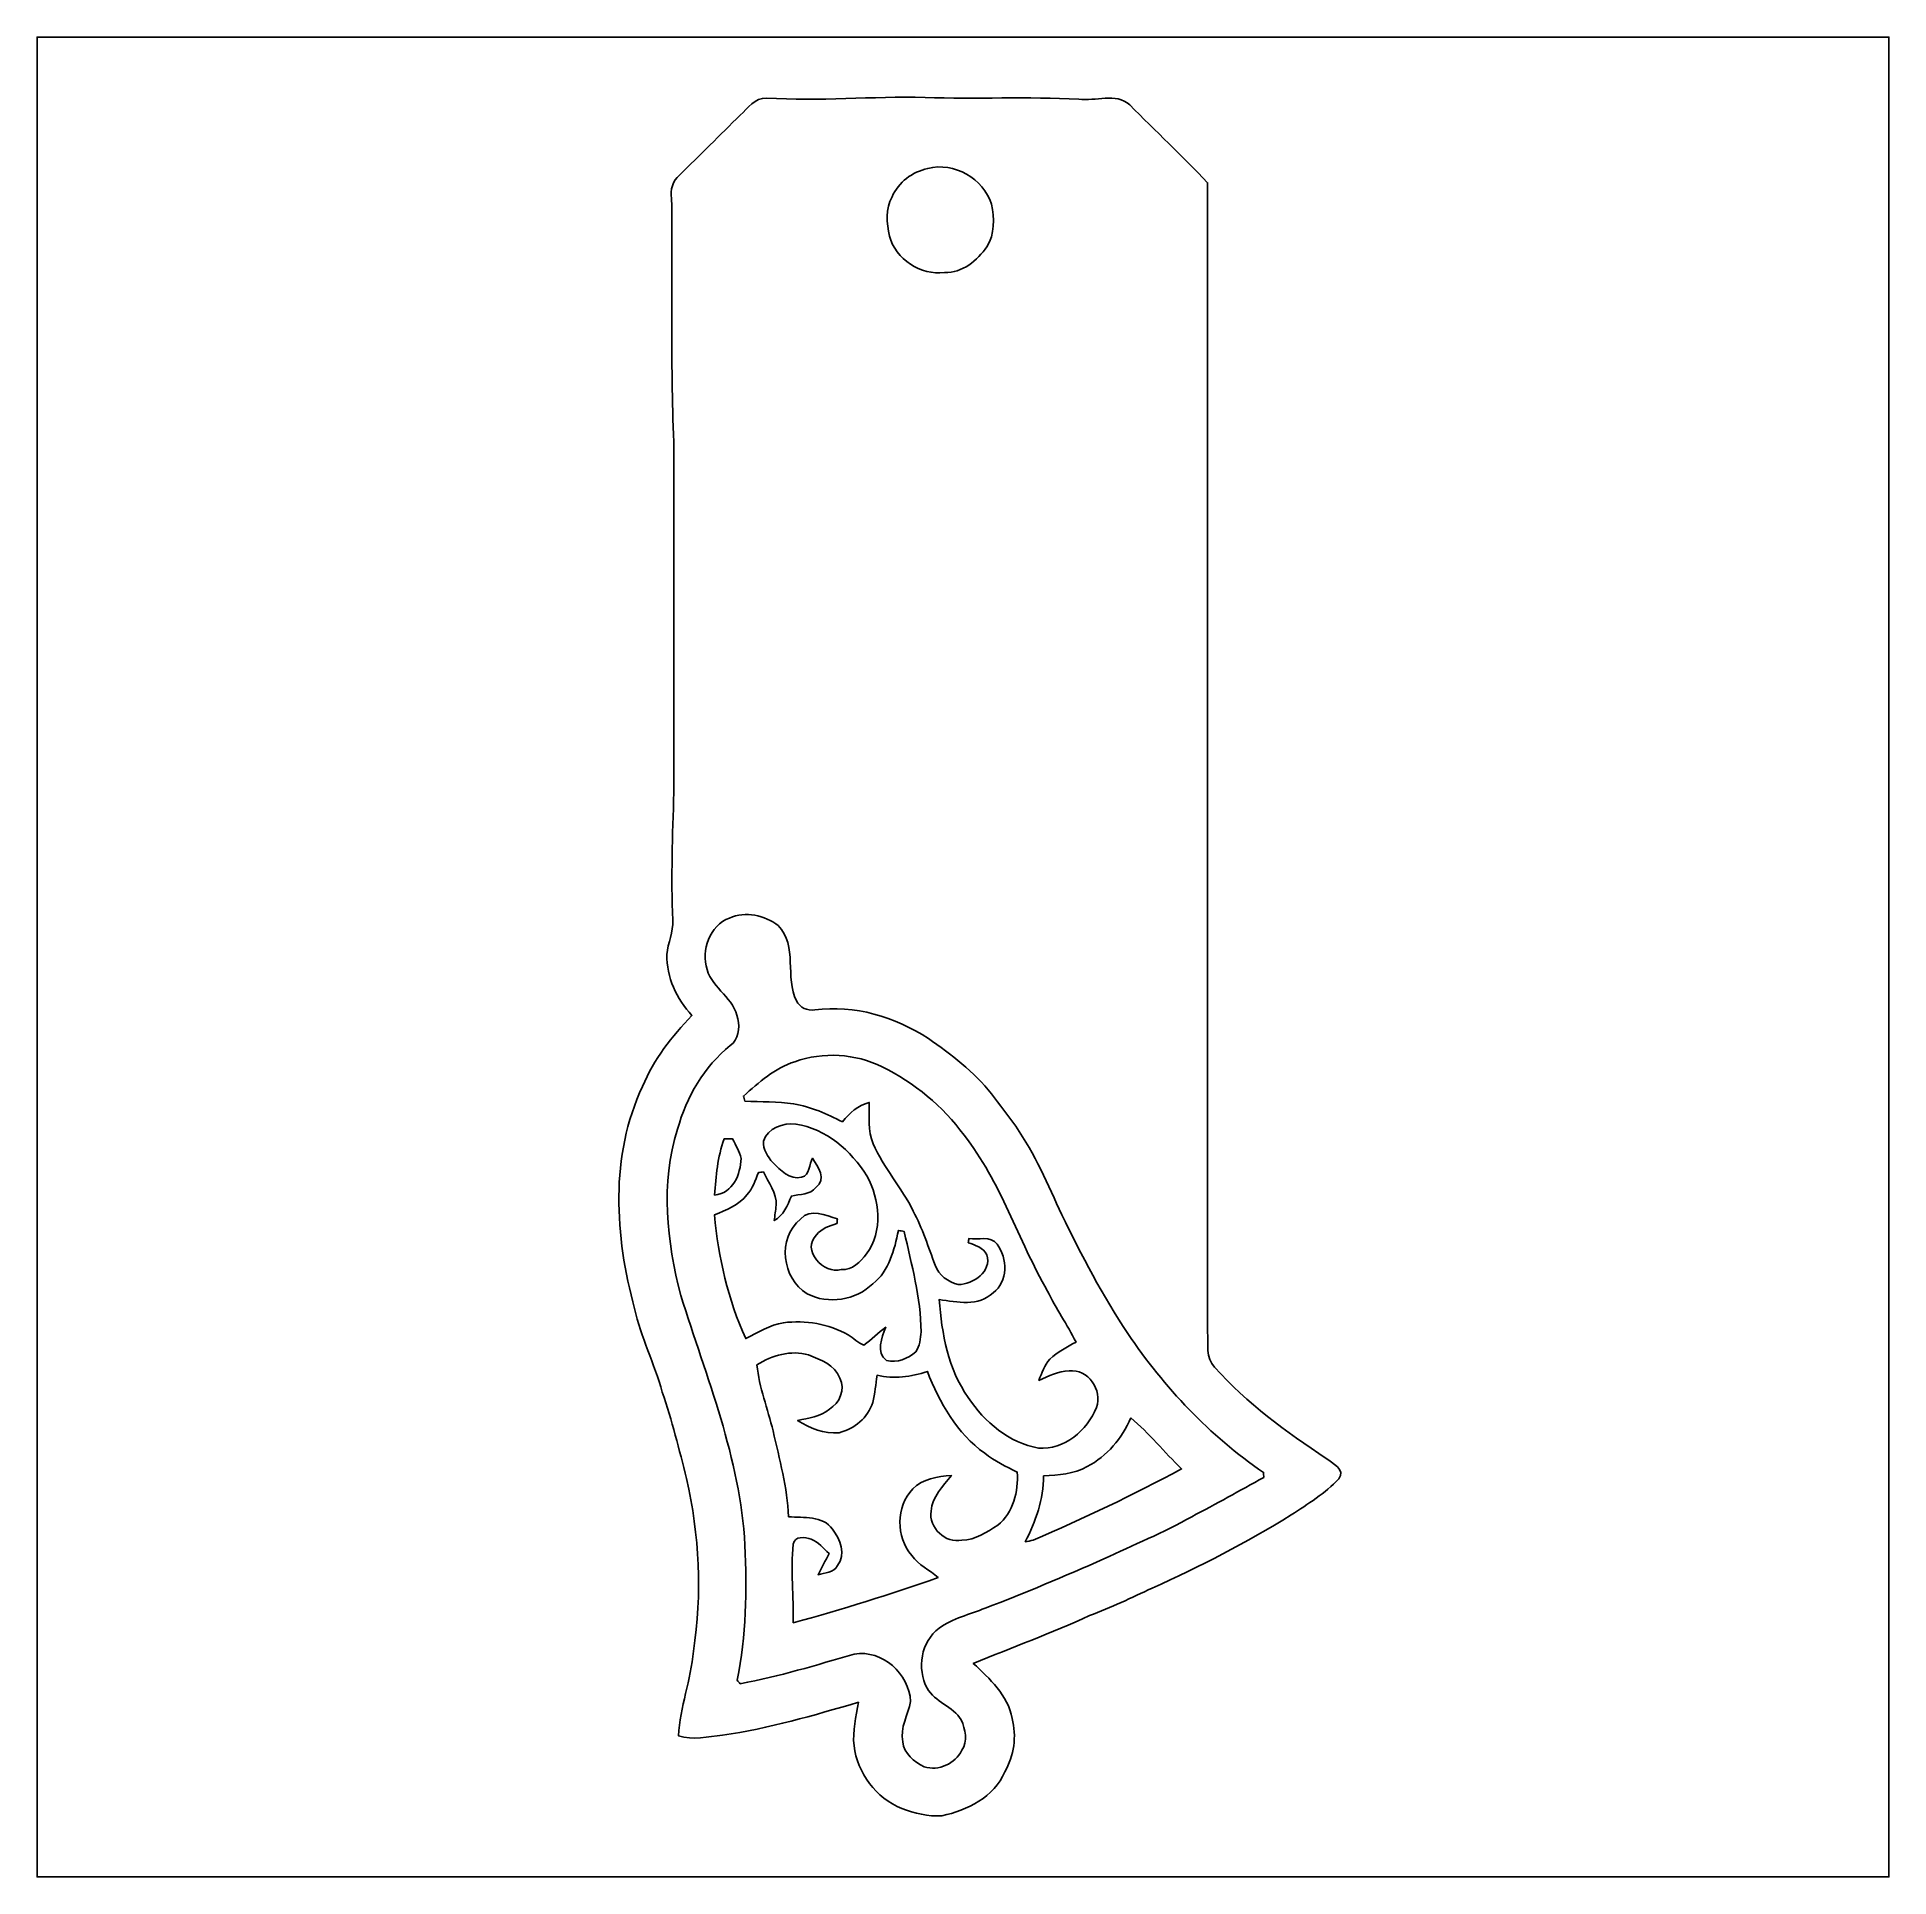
# Model space of a CAD drawing. Header units: centimetres. Extents: x -16.8 to 16.8, y -16.7 to 16.7.
import ezdxf

# ---------------------------------------------------------------- set-up
doc = ezdxf.new("R2010")
doc.units = ezdxf.units.CM
doc.header["$MEASUREMENT"] = 0
doc.layers.add('Layer 1', color=7, linetype='Continuous')

msp = doc.modelspace()

# ---------------------------------------------------------------- linework, layer by layer
at = {"layer": 'Layer 1', "color": 7}
for points, knots in [([(-16.77458, 16.66875), (-16.77458, 16.66875), (16.77458, 16.66875), (16.77458, 16.66875), (16.77458, 16.66875), (16.77458, 16.66875), (16.77458, -16.66875), (16.77458, -16.66875), (16.77458, -16.66875), (16.77458, -16.66875), (-16.77458, -16.66875), (-16.77458, -16.66875), (-16.77458, -16.66875), (-16.77458, -16.66875), (-16.77458, 16.66875), (-16.77458, 16.66875), (-16.77458, 16.66875), (-16.77458, 16.66875), (-16.77458, 16.66875), (-16.77458, 16.66875)], [0, 0, 0, 0, 0.16666667, 0.16666667, 0.16666667, 0.16666667, 0.33333333, 0.33333333, 0.33333333, 0.33333333, 0.5, 0.5, 0.5, 0.5, 0.66666667, 0.66666667, 0.66666667, 0.66666667, 1, 1, 1, 1]), ([(-4.03401, 15.25235), (-4.40619, 14.89498), (-4.76356, 14.52316), (-5.13786, 14.16791), (-5.13786, 14.16791), (-5.26309, 14.06525), (-5.30331, 13.8998), (-5.27791, 13.74175), (-5.27791, 13.74175), (-5.2638, 12.27173), (-5.29943, 10.80064), (-5.24087, 9.33132), (-5.24087, 9.33132), (-5.23558, 7.21431), (-5.23981, 5.09764), (-5.2391, 2.98097), (-5.2391, 2.98097), (-5.25992, 2.2098), (-5.29414, 1.43827), (-5.25533, 0.66675), (-5.25533, 0.66675), (-5.25039, 0.45438), (-5.34353, 0.25612), (-5.3654, 0.04692), (-5.3654, 0.04692), (-5.37034, -0.36654), (-5.19501, -0.762), (-4.90996, -1.05763), (-4.90996, -1.05763), (-5.26838, -1.43933), (-5.60846, -1.85385), (-5.80425, -2.34527), (-5.80425, -2.34527), (-6.39904, -3.59798), (-6.30767, -5.0606), (-5.94924, -6.3687), (-5.94924, -6.3687), (-5.83494, -6.89046), (-5.58976, -7.36988), (-5.4483, -7.88388), (-5.4483, -7.88388), (-5.27509, -8.39787), (-5.13821, -8.92316), (-5.00768, -9.44986), (-5.00768, -9.44986), (-4.77626, -10.47291), (-4.72228, -11.53866), (-4.8828, -12.57688), (-4.8828, -12.57688), (-4.92901, -13.09652), (-5.12621, -13.58935), (-5.15303, -14.11182), (-5.15303, -14.11182), (-4.89303, -14.19366), (-4.61892, -14.13016), (-4.3561, -14.09806), (-4.3561, -14.09806), (-3.51755, -13.98235), (-2.70439, -13.73928), (-1.89371, -13.50327), (-1.89371, -13.50327), (-1.9371, -13.76362), (-2.00448, -14.02397), (-1.9745, -14.29032), (-1.9745, -14.29032), (-1.91558, -14.78562), (-1.57445, -15.24247), (-1.10843, -15.42732), (-1.10843, -15.42732), (-0.87771, -15.50987), (-0.63077, -15.58078), (-0.38241, -15.55891), (-0.38241, -15.55891), (0.08008, -15.46542), (0.56444, -15.2206), (0.75706, -14.76375), (0.75706, -14.76375), (0.92534, -14.47377), (0.97543, -14.11887), (0.88794, -13.79467), (0.88794, -13.79467), (0.81703, -13.37381), (0.48084, -13.07536), (0.18627, -12.79807), (0.18627, -12.79807), (0.88971, -12.51197), (1.60302, -12.2488), (2.29411, -11.93306), (2.29411, -11.93306), (2.68041, -11.78701), (3.05294, -11.60921), (3.42688, -11.43494), (3.42688, -11.43494), (4.29366, -11.04688), (5.13821, -10.60838), (5.94572, -10.10849), (5.94572, -10.10849), (6.24769, -9.91023), (6.55884, -9.71762), (6.81108, -9.45621), (6.81108, -9.45621), (6.93596, -9.28687), (6.6869, -9.16411), (6.57931, -9.08509), (6.57931, -9.08509), (5.85399, -8.60249), (5.14068, -8.08743), (4.55859, -7.43373), (4.55859, -7.43373), (4.39208, -7.26299), (4.44676, -7.00722), (4.42948, -6.79203), (4.42948, -6.79203), (4.42701, 0.14817), (4.42348, 7.08836), (4.43124, 14.02821), (4.43124, 14.02821), (3.97122, 14.50904), (3.48932, 14.96766), (3.01943, 15.43861), (3.01943, 15.43861), (2.77107, 15.67004), (2.39289, 15.49859), (2.09903, 15.54374), (2.09903, 15.54374), (1.17016, 15.59031), (0.24095, 15.54127), (-0.68792, 15.57514), (-0.68792, 15.57514), (-1.64536, 15.59736), (-2.60174, 15.50282), (-3.55882, 15.56173), (-3.55882, 15.56173), (-3.76837, 15.57373), (-3.89749, 15.37617), (-4.03401, 15.25235)], [0, 0, 0, 0, 0.02857143, 0.02857143, 0.02857143, 0.02857143, 0.05714286, 0.05714286, 0.05714286, 0.05714286, 0.08571429, 0.08571429, 0.08571429, 0.08571429, 0.11428571, 0.11428571, 0.11428571, 0.11428571, 0.14285714, 0.14285714, 0.14285714, 0.14285714, 0.17142857, 0.17142857, 0.17142857, 0.17142857, 0.2, 0.2, 0.2, 0.2, 0.22857143, 0.22857143, 0.22857143, 0.22857143, 0.25714286, 0.25714286, 0.25714286, 0.25714286, 0.28571429, 0.28571429, 0.28571429, 0.28571429, 0.31428571, 0.31428571, 0.31428571, 0.31428571, 0.34285714, 0.34285714, 0.34285714, 0.34285714, 0.37142857, 0.37142857, 0.37142857, 0.37142857, 0.4, 0.4, 0.4, 0.4, 0.42857143, 0.42857143, 0.42857143, 0.42857143, 0.45714286, 0.45714286, 0.45714286, 0.45714286, 0.48571429, 0.48571429, 0.48571429, 0.48571429, 0.51428571, 0.51428571, 0.51428571, 0.51428571, 0.54285714, 0.54285714, 0.54285714, 0.54285714, 0.57142857, 0.57142857, 0.57142857, 0.57142857, 0.6, 0.6, 0.6, 0.6, 0.62857143, 0.62857143, 0.62857143, 0.62857143, 0.65714286, 0.65714286, 0.65714286, 0.65714286, 0.68571429, 0.68571429, 0.68571429, 0.68571429, 0.71428571, 0.71428571, 0.71428571, 0.71428571, 0.74285714, 0.74285714, 0.74285714, 0.74285714, 0.77142857, 0.77142857, 0.77142857, 0.77142857, 0.8, 0.8, 0.8, 0.8, 0.82857143, 0.82857143, 0.82857143, 0.82857143, 0.85714286, 0.85714286, 0.85714286, 0.85714286, 0.88571429, 0.88571429, 0.88571429, 0.88571429, 0.91428571, 0.91428571, 0.91428571, 0.91428571, 0.94285714, 0.94285714, 0.94285714, 0.94285714, 1, 1, 1, 1]), ([(-0.63747, 14.28715), (-0.15981, 14.41203), (0.36724, 14.10017), (0.51682, 13.63945), (0.51682, 13.63945), (0.5648, 13.38651), (0.57961, 13.09652), (0.43427, 12.86969), (0.43427, 12.86969), (0.25894, 12.61921), (-0.01235, 12.38991), (-0.33584, 12.40226), (-0.33584, 12.40226), (-0.76588, 12.34369), (-1.22096, 12.64391), (-1.33385, 13.06336), (-1.33385, 13.06336), (-1.38254, 13.29584), (-1.40899, 13.55937), (-1.28552, 13.77421), (-1.28552, 13.77421), (-1.16946, 14.03667), (-0.91581, 14.22964), (-0.63747, 14.28715)], [0, 0, 0, 0, 0.14285714, 0.14285714, 0.14285714, 0.14285714, 0.28571429, 0.28571429, 0.28571429, 0.28571429, 0.42857143, 0.42857143, 0.42857143, 0.42857143, 0.57142857, 0.57142857, 0.57142857, 0.57142857, 0.71428571, 0.71428571, 0.71428571, 0.71428571, 1, 1, 1, 1]), ([(-4.23051, 0.70556), (-3.94264, 0.83714), (-3.59022, 0.756), (-3.3461, 0.56938), (-3.3461, 0.56938), (-2.99014, 0.19826), (-3.2318, -0.36654), (-3.01625, -0.79446), (-3.01625, -0.79446), (-2.95698, -0.91863), (-2.81728, -0.97861), (-2.68464, -0.95814), (-2.68464, -0.95814), (-1.96391, -0.86078), (-1.23155, -1.0862), (-0.62794, -1.47461), (-0.62794, -1.47461), (-0.21308, -1.76742), (0.20214, -2.07751), (0.51576, -2.48214), (0.51576, -2.48214), (0.66604, -2.67406), (0.81068, -2.87091), (0.95497, -3.06811), (0.95497, -3.06811), (1.3014, -3.56376), (1.53599, -4.12327), (1.7907, -4.66866), (1.7907, -4.66866), (2.14912, -5.40773), (2.53012, -6.13798), (2.98591, -6.82307), (2.98591, -6.82307), (3.64772, -7.79815), (4.46581, -8.67622), (5.44442, -9.34014), (5.44442, -9.34014), (5.44548, -9.36237), (5.44724, -9.40717), (5.4483, -9.42975), (5.4483, -9.42975), (5.01474, -9.66929), (4.58258, -9.91023), (4.14408, -10.1406), (4.14408, -10.1406), (3.63185, -10.43411), (3.08151, -10.65071), (2.55094, -10.90718), (2.55094, -10.90718), (1.83938, -11.21516), (1.12924, -11.52701), (0.40181, -11.79618), (0.40181, -11.79618), (0.12312, -11.91648), (-0.18803, -11.97575), (-0.43392, -12.16201), (-0.43392, -12.16201), (-0.75988, -12.40543), (-0.83996, -12.89509), (-0.65123, -13.24645), (-0.65123, -13.24645), (-0.51082, -13.50363), (-0.17956, -13.57277), (-0.03281, -13.82466), (-0.03281, -13.82466), (0.04727, -13.99152), (0.08643, -14.20989), (-0.01905, -14.37428), (-0.01905, -14.37428), (-0.14182, -14.61558), (-0.44168, -14.75528), (-0.70238, -14.67344), (-0.70238, -14.67344), (-0.88406, -14.5856), (-1.07068, -14.43426), (-1.09291, -14.21906), (-1.09291, -14.21906), (-1.14582, -13.96189), (-0.98954, -13.73258), (-0.95038, -13.48775), (-0.95038, -13.48775), (-0.97331, -12.98893), (-1.46226, -12.54337), (-1.96956, -12.63121), (-1.96956, -12.63121), (-2.65254, -12.82806), (-3.33446, -13.03796), (-4.03507, -13.16637), (-4.03507, -13.16637), (-4.05448, -13.14485), (-4.07388, -13.12369), (-4.09293, -13.10322), (-4.09293, -13.10322), (-3.92289, -12.30207), (-3.91407, -11.47127), (-3.95041, -10.65636), (-3.95041, -10.65636), (-4.03331, -9.08332), (-4.64926, -7.61824), (-5.11175, -6.13234), (-5.11175, -6.13234), (-5.3661, -5.15585), (-5.48393, -4.09857), (-5.17137, -3.12103), (-5.17137, -3.12103), (-5.00698, -2.53929), (-4.6923, -1.98508), (-4.21499, -1.60479), (-4.21499, -1.60479), (-4.07247, -1.49225), (-4.0319, -1.29046), (-4.08164, -1.12183), (-4.08164, -1.12183), (-4.13526, -0.75142), (-4.53496, -0.57714), (-4.63621, -0.22825), (-4.63621, -0.22825), (-4.75227, 0.12206), (-4.58893, 0.56974), (-4.23051, 0.70556), (-4.23051, 0.70556), (-4.23051, 0.70556), (-4.23051, 0.70556), (-4.23051, 0.70556)], [0, 0, 0, 0, 0.03125, 0.03125, 0.03125, 0.03125, 0.0625, 0.0625, 0.0625, 0.0625, 0.09375, 0.09375, 0.09375, 0.09375, 0.125, 0.125, 0.125, 0.125, 0.15625, 0.15625, 0.15625, 0.15625, 0.1875, 0.1875, 0.1875, 0.1875, 0.21875, 0.21875, 0.21875, 0.21875, 0.25, 0.25, 0.25, 0.25, 0.28125, 0.28125, 0.28125, 0.28125, 0.3125, 0.3125, 0.3125, 0.3125, 0.34375, 0.34375, 0.34375, 0.34375, 0.375, 0.375, 0.375, 0.375, 0.40625, 0.40625, 0.40625, 0.40625, 0.4375, 0.4375, 0.4375, 0.4375, 0.46875, 0.46875, 0.46875, 0.46875, 0.5, 0.5, 0.5, 0.5, 0.53125, 0.53125, 0.53125, 0.53125, 0.5625, 0.5625, 0.5625, 0.5625, 0.59375, 0.59375, 0.59375, 0.59375, 0.625, 0.625, 0.625, 0.625, 0.65625, 0.65625, 0.65625, 0.65625, 0.6875, 0.6875, 0.6875, 0.6875, 0.71875, 0.71875, 0.71875, 0.71875, 0.75, 0.75, 0.75, 0.75, 0.78125, 0.78125, 0.78125, 0.78125, 0.8125, 0.8125, 0.8125, 0.8125, 0.84375, 0.84375, 0.84375, 0.84375, 0.875, 0.875, 0.875, 0.875, 0.90625, 0.90625, 0.90625, 0.90625, 0.9375, 0.9375, 0.9375, 0.9375, 1, 1, 1, 1]), ([(-3.048, -1.89724), (-3.41101, -2.00942), (-3.69676, -2.27577), (-3.97722, -2.51954), (-3.97722, -2.51954), (-3.97087, -2.54247), (-3.95781, -2.58868), (-3.95111, -2.61161), (-3.95111, -2.61161), (-3.65689, -2.62396), (-3.36127, -2.6222), (-3.06846, -2.65853), (-3.06846, -2.65853), (-2.75555, -2.71216), (-2.46592, -2.84621), (-2.18405, -2.98626), (-2.18405, -2.98626), (-2.05564, -2.82963), (-1.90183, -2.68746), (-1.69933, -2.6349), (-1.69933, -2.6349), (-1.69968, -2.88537), (-1.72544, -3.14854), (-1.62736, -3.3849), (-1.62736, -3.3849), (-1.44251, -3.82341), (-1.10561, -4.17583), (-0.90205, -4.60481), (-0.90205, -4.60481), (-0.73589, -4.91666), (-0.62865, -5.25357), (-0.50341, -5.58236), (-0.50341, -5.58236), (-0.44203, -5.76721), (-0.26635, -5.88857), (-0.08467, -5.93654), (-0.08467, -5.93654), (0.18239, -5.92772), (0.52846, -5.70124), (0.43004, -5.39468), (0.43004, -5.39468), (0.36759, -5.2645), (0.21872, -5.22323), (0.0949, -5.17596), (0.0949, -5.17596), (0.09772, -5.15691), (0.10266, -5.11916), (0.10548, -5.10046), (0.10548, -5.10046), (0.27023, -5.13045), (0.50306, -5.04296), (0.61736, -5.20453), (0.61736, -5.20453), (0.80892, -5.4543), (0.81809, -5.88786), (0.54539, -6.08436), (0.54539, -6.08436), (0.27905, -6.34294), (-0.10372, -6.25087), (-0.4318, -6.20677), (-0.4318, -6.20677), (-0.38453, -6.82413), (-0.26917, -7.46689), (0.09525, -7.98266), (0.09525, -7.98266), (0.387, -8.4261), (0.83503, -8.80357), (1.36878, -8.89917), (1.36878, -8.89917), (1.83162, -8.93233), (2.25707, -8.57956), (2.41547, -8.16257), (2.41547, -8.16257), (2.53718, -7.85178), (2.26448, -7.45878), (1.92299, -7.49864), (1.92299, -7.49864), (1.72508, -7.49723), (1.55363, -7.6006), (1.37583, -7.67151), (1.37583, -7.67151), (1.42628, -7.53674), (1.47673, -7.39669), (1.57374, -7.28804), (1.57374, -7.28804), (1.71027, -7.15504), (1.88277, -7.06896), (2.04752, -6.97759), (2.04752, -6.97759), (1.88595, -6.66291), (1.68769, -6.36905), (1.52964, -6.05261), (1.52964, -6.05261), (1.00013, -5.12516), (0.68545, -4.07529), (0.01834, -3.22756), (0.01834, -3.22756), (-0.36477, -2.70404), (-0.87983, -2.27436), (-1.46438, -1.99284), (-1.46438, -1.99284), (-1.95016, -1.7459), (-2.53541, -1.7145), (-3.048, -1.89724), (-3.048, -1.89724), (-3.048, -1.89724), (-3.048, -1.89724), (-3.048, -1.89724)], [0, 0, 0, 0, 0.03571429, 0.03571429, 0.03571429, 0.03571429, 0.07142857, 0.07142857, 0.07142857, 0.07142857, 0.10714286, 0.10714286, 0.10714286, 0.10714286, 0.14285714, 0.14285714, 0.14285714, 0.14285714, 0.17857143, 0.17857143, 0.17857143, 0.17857143, 0.21428571, 0.21428571, 0.21428571, 0.21428571, 0.25, 0.25, 0.25, 0.25, 0.28571429, 0.28571429, 0.28571429, 0.28571429, 0.32142857, 0.32142857, 0.32142857, 0.32142857, 0.35714286, 0.35714286, 0.35714286, 0.35714286, 0.39285714, 0.39285714, 0.39285714, 0.39285714, 0.42857143, 0.42857143, 0.42857143, 0.42857143, 0.46428571, 0.46428571, 0.46428571, 0.46428571, 0.5, 0.5, 0.5, 0.5, 0.53571429, 0.53571429, 0.53571429, 0.53571429, 0.57142857, 0.57142857, 0.57142857, 0.57142857, 0.60714286, 0.60714286, 0.60714286, 0.60714286, 0.64285714, 0.64285714, 0.64285714, 0.64285714, 0.67857143, 0.67857143, 0.67857143, 0.67857143, 0.71428571, 0.71428571, 0.71428571, 0.71428571, 0.75, 0.75, 0.75, 0.75, 0.78571429, 0.78571429, 0.78571429, 0.78571429, 0.82142857, 0.82142857, 0.82142857, 0.82142857, 0.85714286, 0.85714286, 0.85714286, 0.85714286, 0.89285714, 0.89285714, 0.89285714, 0.89285714, 0.92857143, 0.92857143, 0.92857143, 0.92857143, 1, 1, 1, 1]), ([(-3.61491, -3.33657), (-3.62303, -3.48756), (-3.54048, -3.61879), (-3.44417, -3.72533), (-3.44417, -3.72533), (-3.30553, -3.86468), (-3.13972, -4.03578), (-2.92312, -3.99203), (-2.92312, -3.99203), (-2.77283, -3.95711), (-2.79083, -3.74579), (-2.72591, -3.64561), (-2.72591, -3.64561), (-2.6289, -3.80048), (-2.46451, -4.02096), (-2.66418, -4.17513), (-2.66418, -4.17513), (-2.76543, -4.31659), (-2.95839, -4.28837), (-3.10833, -4.33282), (-3.10833, -4.33282), (-3.17782, -4.50144), (-3.25367, -4.68101), (-3.41983, -4.77626), (-3.41983, -4.77626), (-3.40889, -4.68383), (-3.39196, -4.59211), (-3.38667, -4.49933), (-3.38667, -4.49933), (-3.36832, -4.2739), (-3.52566, -4.08693), (-3.61562, -3.89502), (-3.61562, -3.89502), (-3.6389, -3.89784), (-3.68476, -3.90313), (-3.70769, -3.90596), (-3.70769, -3.90596), (-3.7592, -4.04777), (-3.81282, -4.19312), (-3.91336, -4.30918), (-3.91336, -4.30918), (-4.06047, -4.49756), (-4.29154, -4.58294), (-4.50427, -4.67431), (-4.50427, -4.67431), (-4.42807, -5.44266), (-4.25909, -6.20959), (-3.93524, -6.91374), (-3.93524, -6.91374), (-3.71263, -6.80649), (-3.50273, -6.66256), (-3.25261, -6.62587), (-3.25261, -6.62587), (-2.85256, -6.57931), (-2.43311, -6.64527), (-2.08033, -6.8453), (-2.08033, -6.8453), (-1.98049, -6.90033), (-1.90571, -6.99911), (-1.79352, -7.03227), (-1.79352, -7.03227), (-1.65806, -6.93032), (-1.53741, -6.80896), (-1.39947, -6.70948), (-1.39947, -6.70948), (-1.47391, -6.89257), (-1.58115, -7.17162), (-1.38289, -7.31097), (-1.38289, -7.31097), (-1.19592, -7.35683), (-0.99413, -7.27816), (-0.85549, -7.15257), (-0.85549, -7.15257), (-0.77752, -7.05062), (-0.77399, -6.91339), (-0.76024, -6.79027), (-0.76024, -6.79027), (-0.762, -6.17185), (-0.93486, -5.57354), (-1.06468, -4.97417), (-1.06468, -4.97417), (-1.10031, -4.96711), (-1.13559, -4.96076), (-1.17052, -4.95476), (-1.17052, -4.95476), (-1.24319, -5.30225), (-1.33668, -5.68784), (-1.63089, -5.91891), (-1.63089, -5.91891), (-1.93957, -6.21841), (-2.43946, -6.30202), (-2.82363, -6.10129), (-2.82363, -6.10129), (-3.28401, -5.82612), (-3.36656, -5.09129), (-2.94217, -4.74804), (-2.94217, -4.74804), (-2.76331, -4.54307), (-2.48885, -4.68489), (-2.27542, -4.74486), (-2.27542, -4.74486), (-2.27718, -4.76638), (-2.28106, -4.80907), (-2.28318, -4.83023), (-2.28318, -4.83023), (-2.41864, -4.87362), (-2.56469, -4.91455), (-2.65324, -5.03661), (-2.65324, -5.03661), (-2.93652, -5.30225), (-2.52695, -5.76016), (-2.20627, -5.66314), (-2.20627, -5.66314), (-2.00237, -5.6836), (-1.86267, -5.51674), (-1.7466, -5.37916), (-1.7466, -5.37916), (-1.44357, -4.97205), (-1.51165, -4.3875), (-1.73955, -3.96346), (-1.73955, -3.96346), (-2.032, -3.50873), (-2.47897, -3.11326), (-3.02789, -3.02719), (-3.02789, -3.02719), (-3.25896, -3.00214), (-3.53766, -3.09633), (-3.61491, -3.33657), (-3.61491, -3.33657), (-3.61491, -3.33657), (-3.61491, -3.33657), (-3.61491, -3.33657)], [0, 0, 0, 0, 0.02941176, 0.02941176, 0.02941176, 0.02941176, 0.05882353, 0.05882353, 0.05882353, 0.05882353, 0.08823529, 0.08823529, 0.08823529, 0.08823529, 0.11764706, 0.11764706, 0.11764706, 0.11764706, 0.14705882, 0.14705882, 0.14705882, 0.14705882, 0.17647059, 0.17647059, 0.17647059, 0.17647059, 0.20588235, 0.20588235, 0.20588235, 0.20588235, 0.23529412, 0.23529412, 0.23529412, 0.23529412, 0.26470588, 0.26470588, 0.26470588, 0.26470588, 0.29411765, 0.29411765, 0.29411765, 0.29411765, 0.32352941, 0.32352941, 0.32352941, 0.32352941, 0.35294118, 0.35294118, 0.35294118, 0.35294118, 0.38235294, 0.38235294, 0.38235294, 0.38235294, 0.41176471, 0.41176471, 0.41176471, 0.41176471, 0.44117647, 0.44117647, 0.44117647, 0.44117647, 0.47058824, 0.47058824, 0.47058824, 0.47058824, 0.5, 0.5, 0.5, 0.5, 0.52941176, 0.52941176, 0.52941176, 0.52941176, 0.55882353, 0.55882353, 0.55882353, 0.55882353, 0.58823529, 0.58823529, 0.58823529, 0.58823529, 0.61764706, 0.61764706, 0.61764706, 0.61764706, 0.64705882, 0.64705882, 0.64705882, 0.64705882, 0.67647059, 0.67647059, 0.67647059, 0.67647059, 0.70588235, 0.70588235, 0.70588235, 0.70588235, 0.73529412, 0.73529412, 0.73529412, 0.73529412, 0.76470588, 0.76470588, 0.76470588, 0.76470588, 0.79411765, 0.79411765, 0.79411765, 0.79411765, 0.82352941, 0.82352941, 0.82352941, 0.82352941, 0.85294118, 0.85294118, 0.85294118, 0.85294118, 0.88235294, 0.88235294, 0.88235294, 0.88235294, 0.91176471, 0.91176471, 0.91176471, 0.91176471, 0.94117647, 0.94117647, 0.94117647, 0.94117647, 1, 1, 1, 1]), ([(-4.32964, -3.29741), (-4.44394, -3.62373), (-4.47851, -3.97051), (-4.50039, -4.31377), (-4.50039, -4.31377), (-4.16489, -4.2799), (-4.02978, -3.93982), (-4.02026, -3.64843), (-4.02026, -3.64843), (-4.04283, -3.52107), (-4.11762, -3.41101), (-4.17513, -3.29741), (-4.17513, -3.29741), (-4.22663, -3.29706), (-4.27814, -3.29706), (-4.32964, -3.29741), (-4.32964, -3.29741), (-4.32964, -3.29741), (-4.32964, -3.29741), (-4.32964, -3.29741)], [0, 0, 0, 0, 0.16666667, 0.16666667, 0.16666667, 0.16666667, 0.33333333, 0.33333333, 0.33333333, 0.33333333, 0.5, 0.5, 0.5, 0.5, 0.66666667, 0.66666667, 0.66666667, 0.66666667, 1, 1, 1, 1]), ([(-3.7338, -7.38964), (-3.69358, -7.80133), (-3.53624, -8.18727), (-3.43994, -8.58696), (-3.43994, -8.58696), (-3.32669, -9.10131), (-3.17994, -9.61319), (-3.15948, -10.14236), (-3.15948, -10.14236), (-2.8889, -10.16318), (-2.54423, -10.11343), (-2.36467, -10.3692), (-2.36467, -10.3692), (-2.2225, -10.54664), (-2.11243, -10.82534), (-2.27612, -11.02466), (-2.27612, -11.02466), (-2.3368, -11.16577), (-2.50931, -11.14989), (-2.62502, -11.19364), (-2.62502, -11.19364), (-2.55834, -11.06452), (-2.49132, -10.93576), (-2.42641, -10.80664), (-2.42641, -10.80664), (-2.52801, -10.71351), (-2.61761, -10.60027), (-2.74814, -10.54664), (-2.74814, -10.54664), (-2.86667, -10.50854), (-3.04976, -10.48526), (-3.07834, -10.64048), (-3.07834, -10.64048), (-3.11891, -11.11215), (-3.06881, -11.58769), (-3.07446, -12.06112), (-3.07446, -12.06112), (-2.18934, -11.82511), (-1.31621, -11.54571), (-0.4512, -11.24514), (-0.4512, -11.24514), (-0.60325, -11.10156), (-0.81174, -11.02219), (-0.92922, -10.84404), (-0.92922, -10.84404), (-1.21461, -10.50713), (-1.22238, -9.95927), (-0.91123, -9.63718), (-0.91123, -9.63718), (-0.73131, -9.44598), (-0.45685, -9.41846), (-0.21131, -9.39377), (-0.21131, -9.39377), (-0.36054, -9.59203), (-0.56268, -9.77724), (-0.57856, -10.04041), (-0.57856, -10.04041), (-0.62477, -10.34097), (-0.3175, -10.63307), (-0.0187, -10.56605), (-0.0187, -10.56605), (0.22366, -10.56252), (0.43215, -10.42), (0.62936, -10.29547), (0.62936, -10.29547), (0.91475, -10.06934), (1.00048, -9.68128), (0.9839, -9.33379), (0.9839, -9.33379), (0.78034, -9.23184), (0.57115, -9.13624), (0.39299, -8.99231), (0.39299, -8.99231), (-0.1083, -8.63036), (-0.43004, -8.07755), (-0.64594, -7.50852), (-0.64594, -7.50852), (-0.94156, -7.61259), (-1.2506, -7.65069), (-1.55787, -7.57837), (-1.55787, -7.57837), (-1.57833, -7.74312), (-1.59561, -7.90893), (-1.63513, -8.0712), (-1.63513, -8.0712), (-1.71944, -8.34778), (-1.96815, -8.55274), (-2.24473, -8.61907), (-2.24473, -8.61907), (-2.51425, -8.64694), (-2.7746, -8.5404), (-2.99685, -8.39717), (-2.99685, -8.39717), (-2.79647, -8.35836), (-2.58692, -8.32556), (-2.42147, -8.19503), (-2.42147, -8.19503), (-2.23626, -8.08355), (-2.12408, -7.83449), (-2.23132, -7.62917), (-2.23132, -7.62917), (-2.31987, -7.38187), (-2.58092, -7.30391), (-2.79859, -7.21042), (-2.79859, -7.21042), (-3.11856, -7.11659), (-3.45934, -7.21854), (-3.7338, -7.38964), (-3.7338, -7.38964), (-3.7338, -7.38964), (-3.7338, -7.38964), (-3.7338, -7.38964)], [0, 0, 0, 0, 0.03448276, 0.03448276, 0.03448276, 0.03448276, 0.06896552, 0.06896552, 0.06896552, 0.06896552, 0.10344828, 0.10344828, 0.10344828, 0.10344828, 0.13793103, 0.13793103, 0.13793103, 0.13793103, 0.17241379, 0.17241379, 0.17241379, 0.17241379, 0.20689655, 0.20689655, 0.20689655, 0.20689655, 0.24137931, 0.24137931, 0.24137931, 0.24137931, 0.27586207, 0.27586207, 0.27586207, 0.27586207, 0.31034483, 0.31034483, 0.31034483, 0.31034483, 0.34482759, 0.34482759, 0.34482759, 0.34482759, 0.37931034, 0.37931034, 0.37931034, 0.37931034, 0.4137931, 0.4137931, 0.4137931, 0.4137931, 0.44827586, 0.44827586, 0.44827586, 0.44827586, 0.48275862, 0.48275862, 0.48275862, 0.48275862, 0.51724138, 0.51724138, 0.51724138, 0.51724138, 0.55172414, 0.55172414, 0.55172414, 0.55172414, 0.5862069, 0.5862069, 0.5862069, 0.5862069, 0.62068966, 0.62068966, 0.62068966, 0.62068966, 0.65517241, 0.65517241, 0.65517241, 0.65517241, 0.68965517, 0.68965517, 0.68965517, 0.68965517, 0.72413793, 0.72413793, 0.72413793, 0.72413793, 0.75862069, 0.75862069, 0.75862069, 0.75862069, 0.79310345, 0.79310345, 0.79310345, 0.79310345, 0.82758621, 0.82758621, 0.82758621, 0.82758621, 0.86206897, 0.86206897, 0.86206897, 0.86206897, 0.89655172, 0.89655172, 0.89655172, 0.89655172, 0.93103448, 0.93103448, 0.93103448, 0.93103448, 1, 1, 1, 1]), ([(3.03953, -8.34954), (2.88466, -8.72067), (2.60632, -9.04346), (2.25037, -9.23396), (2.25037, -9.23396), (2.00872, -9.36625), (1.72967, -9.38742), (1.46015, -9.40223), (1.46015, -9.40223), (1.46226, -9.82451), (1.31621, -10.2235), (1.12748, -10.59533), (1.12748, -10.59533), (1.17546, -10.58651), (1.22414, -10.57981), (1.27141, -10.56605), (1.27141, -10.56605), (2.1844, -10.17411), (3.08292, -9.74619), (3.95887, -9.27629), (3.95887, -9.27629), (3.6509, -8.96937), (3.37009, -8.63106), (3.03953, -8.34954)], [0, 0, 0, 0, 0.14285714, 0.14285714, 0.14285714, 0.14285714, 0.28571429, 0.28571429, 0.28571429, 0.28571429, 0.42857143, 0.42857143, 0.42857143, 0.42857143, 0.57142857, 0.57142857, 0.57142857, 0.57142857, 0.71428571, 0.71428571, 0.71428571, 0.71428571, 1, 1, 1, 1])]:
    msp.add_open_spline(points, degree=3, knots=knots, dxfattribs=at)
at = {"layer": 'Layer 1', "color": 253}
for points, knots in [([(-4.03401, 15.25235), (-3.89749, 15.37617), (-3.76837, 15.57373), (-3.55882, 15.56173), (-3.55882, 15.56173), (-2.60174, 15.50282), (-1.64536, 15.59736), (-0.68792, 15.57514), (-0.68792, 15.57514), (0.24095, 15.54127), (1.17016, 15.59031), (2.09903, 15.54374), (2.09903, 15.54374), (2.39289, 15.49859), (2.77107, 15.67004), (3.01943, 15.43861), (3.01943, 15.43861), (3.48932, 14.96766), (3.97122, 14.50904), (4.43124, 14.02821), (4.43124, 14.02821), (4.42348, 7.08836), (4.42701, 0.14817), (4.42948, -6.79203), (4.42948, -6.79203), (4.44676, -7.00722), (4.39208, -7.26299), (4.55859, -7.43373), (4.55859, -7.43373), (5.14068, -8.08743), (5.85399, -8.60249), (6.57931, -9.08509), (6.57931, -9.08509), (6.6869, -9.16411), (6.93596, -9.28687), (6.81108, -9.45621), (6.81108, -9.45621), (6.55884, -9.71762), (6.24769, -9.91023), (5.94572, -10.10849), (5.94572, -10.10849), (5.13821, -10.60838), (4.29366, -11.04688), (3.42688, -11.43494), (3.42688, -11.43494), (3.05294, -11.60921), (2.68041, -11.78701), (2.29411, -11.93306), (2.29411, -11.93306), (1.60302, -12.2488), (0.88971, -12.51197), (0.18627, -12.79807), (0.18627, -12.79807), (0.48084, -13.07536), (0.81703, -13.37381), (0.88794, -13.79467), (0.88794, -13.79467), (0.97543, -14.11887), (0.92534, -14.47377), (0.75706, -14.76375), (0.75706, -14.76375), (0.56444, -15.2206), (0.08008, -15.46542), (-0.38241, -15.55891), (-0.38241, -15.55891), (-0.63077, -15.58078), (-0.87771, -15.50987), (-1.10843, -15.42732), (-1.10843, -15.42732), (-1.57445, -15.24247), (-1.91558, -14.78562), (-1.9745, -14.29032), (-1.9745, -14.29032), (-2.00448, -14.02397), (-1.9371, -13.76362), (-1.89371, -13.50327), (-1.89371, -13.50327), (-2.70439, -13.73928), (-3.51755, -13.98235), (-4.3561, -14.09806), (-4.3561, -14.09806), (-4.61892, -14.13016), (-4.89303, -14.19366), (-5.15303, -14.11182), (-5.15303, -14.11182), (-5.12621, -13.58935), (-4.92901, -13.09652), (-4.8828, -12.57688), (-4.8828, -12.57688), (-4.72228, -11.53866), (-4.77626, -10.47291), (-5.00768, -9.44986), (-5.00768, -9.44986), (-5.13821, -8.92316), (-5.27509, -8.39787), (-5.4483, -7.88388), (-5.4483, -7.88388), (-5.58976, -7.36988), (-5.83494, -6.89046), (-5.94924, -6.3687), (-5.94924, -6.3687), (-6.30767, -5.0606), (-6.39904, -3.59798), (-5.80425, -2.34527), (-5.80425, -2.34527), (-5.60846, -1.85385), (-5.26838, -1.43933), (-4.90996, -1.05763), (-4.90996, -1.05763), (-5.19501, -0.762), (-5.37034, -0.36654), (-5.3654, 0.04692), (-5.3654, 0.04692), (-5.34353, 0.25612), (-5.25039, 0.45438), (-5.25533, 0.66675), (-5.25533, 0.66675), (-5.29414, 1.43827), (-5.25992, 2.2098), (-5.2391, 2.98097), (-5.2391, 2.98097), (-5.23981, 5.09764), (-5.23558, 7.21431), (-5.24087, 9.33132), (-5.24087, 9.33132), (-5.29943, 10.80064), (-5.2638, 12.27173), (-5.27791, 13.74175), (-5.27791, 13.74175), (-5.30331, 13.8998), (-5.26309, 14.06525), (-5.13786, 14.16791), (-5.13786, 14.16791), (-4.76356, 14.52316), (-4.40619, 14.89498), (-4.03401, 15.25235), (-4.03401, 15.25235), (-4.03401, 15.25235), (-4.03401, 15.25235), (-4.03401, 15.25235)], [0, 0, 0, 0, 0.02777778, 0.02777778, 0.02777778, 0.02777778, 0.05555556, 0.05555556, 0.05555556, 0.05555556, 0.08333333, 0.08333333, 0.08333333, 0.08333333, 0.11111111, 0.11111111, 0.11111111, 0.11111111, 0.13888889, 0.13888889, 0.13888889, 0.13888889, 0.16666667, 0.16666667, 0.16666667, 0.16666667, 0.19444444, 0.19444444, 0.19444444, 0.19444444, 0.22222222, 0.22222222, 0.22222222, 0.22222222, 0.25, 0.25, 0.25, 0.25, 0.27777778, 0.27777778, 0.27777778, 0.27777778, 0.30555556, 0.30555556, 0.30555556, 0.30555556, 0.33333333, 0.33333333, 0.33333333, 0.33333333, 0.36111111, 0.36111111, 0.36111111, 0.36111111, 0.38888889, 0.38888889, 0.38888889, 0.38888889, 0.41666667, 0.41666667, 0.41666667, 0.41666667, 0.44444444, 0.44444444, 0.44444444, 0.44444444, 0.47222222, 0.47222222, 0.47222222, 0.47222222, 0.5, 0.5, 0.5, 0.5, 0.52777778, 0.52777778, 0.52777778, 0.52777778, 0.55555556, 0.55555556, 0.55555556, 0.55555556, 0.58333333, 0.58333333, 0.58333333, 0.58333333, 0.61111111, 0.61111111, 0.61111111, 0.61111111, 0.63888889, 0.63888889, 0.63888889, 0.63888889, 0.66666667, 0.66666667, 0.66666667, 0.66666667, 0.69444444, 0.69444444, 0.69444444, 0.69444444, 0.72222222, 0.72222222, 0.72222222, 0.72222222, 0.75, 0.75, 0.75, 0.75, 0.77777778, 0.77777778, 0.77777778, 0.77777778, 0.80555556, 0.80555556, 0.80555556, 0.80555556, 0.83333333, 0.83333333, 0.83333333, 0.83333333, 0.86111111, 0.86111111, 0.86111111, 0.86111111, 0.88888889, 0.88888889, 0.88888889, 0.88888889, 0.91666667, 0.91666667, 0.91666667, 0.91666667, 0.94444444, 0.94444444, 0.94444444, 0.94444444, 1, 1, 1, 1]), ([(-0.63747, 14.28715), (-0.91581, 14.22964), (-1.16946, 14.03667), (-1.28552, 13.77421), (-1.28552, 13.77421), (-1.40899, 13.55937), (-1.38254, 13.29584), (-1.33385, 13.06336), (-1.33385, 13.06336), (-1.22096, 12.64391), (-0.76588, 12.34369), (-0.33584, 12.40226), (-0.33584, 12.40226), (-0.01235, 12.38991), (0.25894, 12.61921), (0.43427, 12.86969), (0.43427, 12.86969), (0.57961, 13.09652), (0.5648, 13.38651), (0.51682, 13.63945), (0.51682, 13.63945), (0.36724, 14.10017), (-0.15981, 14.41203), (-0.63747, 14.28715), (-0.63747, 14.28715), (-0.63747, 14.28715), (-0.63747, 14.28715), (-0.63747, 14.28715)], [0, 0, 0, 0, 0.125, 0.125, 0.125, 0.125, 0.25, 0.25, 0.25, 0.25, 0.375, 0.375, 0.375, 0.375, 0.5, 0.5, 0.5, 0.5, 0.625, 0.625, 0.625, 0.625, 0.75, 0.75, 0.75, 0.75, 1, 1, 1, 1]), ([(-4.23051, 0.70556), (-4.58893, 0.56974), (-4.75227, 0.12206), (-4.63621, -0.22825), (-4.63621, -0.22825), (-4.53496, -0.57714), (-4.13526, -0.75142), (-4.08164, -1.12183), (-4.08164, -1.12183), (-4.0319, -1.29046), (-4.07247, -1.49225), (-4.21499, -1.60479), (-4.21499, -1.60479), (-4.6923, -1.98508), (-5.00698, -2.53929), (-5.17137, -3.12103), (-5.17137, -3.12103), (-5.48393, -4.09857), (-5.3661, -5.15585), (-5.11175, -6.13234), (-5.11175, -6.13234), (-4.64926, -7.61824), (-4.03331, -9.08332), (-3.95041, -10.65636), (-3.95041, -10.65636), (-3.91407, -11.47127), (-3.92289, -12.30207), (-4.09293, -13.10322), (-4.09293, -13.10322), (-4.07388, -13.12369), (-4.05448, -13.14485), (-4.03507, -13.16637), (-4.03507, -13.16637), (-3.33446, -13.03796), (-2.65254, -12.82806), (-1.96956, -12.63121), (-1.96956, -12.63121), (-1.46226, -12.54337), (-0.97331, -12.98893), (-0.95038, -13.48775), (-0.95038, -13.48775), (-0.98954, -13.73258), (-1.14582, -13.96189), (-1.09291, -14.21906), (-1.09291, -14.21906), (-1.07068, -14.43426), (-0.88406, -14.5856), (-0.70238, -14.67344), (-0.70238, -14.67344), (-0.44168, -14.75528), (-0.14182, -14.61558), (-0.01905, -14.37428), (-0.01905, -14.37428), (0.08643, -14.20989), (0.04727, -13.99152), (-0.03281, -13.82466), (-0.03281, -13.82466), (-0.17956, -13.57277), (-0.51082, -13.50363), (-0.65123, -13.24645), (-0.65123, -13.24645), (-0.83996, -12.89509), (-0.75988, -12.40543), (-0.43392, -12.16201), (-0.43392, -12.16201), (-0.18803, -11.97575), (0.12312, -11.91648), (0.40181, -11.79618), (0.40181, -11.79618), (1.12924, -11.52701), (1.83938, -11.21516), (2.55094, -10.90718), (2.55094, -10.90718), (3.08151, -10.65071), (3.63185, -10.43411), (4.14408, -10.1406), (4.14408, -10.1406), (4.58258, -9.91023), (5.01474, -9.66929), (5.4483, -9.42975), (5.4483, -9.42975), (5.44724, -9.40717), (5.44548, -9.36237), (5.44442, -9.34014), (5.44442, -9.34014), (4.46581, -8.67622), (3.64772, -7.79815), (2.98591, -6.82307), (2.98591, -6.82307), (2.53012, -6.13798), (2.14912, -5.40773), (1.7907, -4.66866), (1.7907, -4.66866), (1.53599, -4.12327), (1.3014, -3.56376), (0.95497, -3.06811), (0.95497, -3.06811), (0.81068, -2.87091), (0.66604, -2.67406), (0.51576, -2.48214), (0.51576, -2.48214), (0.20214, -2.07751), (-0.21308, -1.76742), (-0.62794, -1.47461), (-0.62794, -1.47461), (-1.23155, -1.0862), (-1.96391, -0.86078), (-2.68464, -0.95814), (-2.68464, -0.95814), (-2.81728, -0.97861), (-2.95698, -0.91863), (-3.01625, -0.79446), (-3.01625, -0.79446), (-3.2318, -0.36654), (-2.99014, 0.19826), (-3.3461, 0.56938), (-3.3461, 0.56938), (-3.59022, 0.756), (-3.94264, 0.83714), (-4.23051, 0.70556)], [0, 0, 0, 0, 0.03225806, 0.03225806, 0.03225806, 0.03225806, 0.06451613, 0.06451613, 0.06451613, 0.06451613, 0.09677419, 0.09677419, 0.09677419, 0.09677419, 0.12903226, 0.12903226, 0.12903226, 0.12903226, 0.16129032, 0.16129032, 0.16129032, 0.16129032, 0.19354839, 0.19354839, 0.19354839, 0.19354839, 0.22580645, 0.22580645, 0.22580645, 0.22580645, 0.25806452, 0.25806452, 0.25806452, 0.25806452, 0.29032258, 0.29032258, 0.29032258, 0.29032258, 0.32258065, 0.32258065, 0.32258065, 0.32258065, 0.35483871, 0.35483871, 0.35483871, 0.35483871, 0.38709677, 0.38709677, 0.38709677, 0.38709677, 0.41935484, 0.41935484, 0.41935484, 0.41935484, 0.4516129, 0.4516129, 0.4516129, 0.4516129, 0.48387097, 0.48387097, 0.48387097, 0.48387097, 0.51612903, 0.51612903, 0.51612903, 0.51612903, 0.5483871, 0.5483871, 0.5483871, 0.5483871, 0.58064516, 0.58064516, 0.58064516, 0.58064516, 0.61290323, 0.61290323, 0.61290323, 0.61290323, 0.64516129, 0.64516129, 0.64516129, 0.64516129, 0.67741935, 0.67741935, 0.67741935, 0.67741935, 0.70967742, 0.70967742, 0.70967742, 0.70967742, 0.74193548, 0.74193548, 0.74193548, 0.74193548, 0.77419355, 0.77419355, 0.77419355, 0.77419355, 0.80645161, 0.80645161, 0.80645161, 0.80645161, 0.83870968, 0.83870968, 0.83870968, 0.83870968, 0.87096774, 0.87096774, 0.87096774, 0.87096774, 0.90322581, 0.90322581, 0.90322581, 0.90322581, 0.93548387, 0.93548387, 0.93548387, 0.93548387, 1, 1, 1, 1]), ([(-3.048, -1.89724), (-2.53541, -1.7145), (-1.95016, -1.7459), (-1.46438, -1.99284), (-1.46438, -1.99284), (-0.87983, -2.27436), (-0.36477, -2.70404), (0.01834, -3.22756), (0.01834, -3.22756), (0.68545, -4.07529), (1.00013, -5.12516), (1.52964, -6.05261), (1.52964, -6.05261), (1.68769, -6.36905), (1.88595, -6.66291), (2.04752, -6.97759), (2.04752, -6.97759), (1.88277, -7.06896), (1.71027, -7.15504), (1.57374, -7.28804), (1.57374, -7.28804), (1.47673, -7.39669), (1.42628, -7.53674), (1.37583, -7.67151), (1.37583, -7.67151), (1.55363, -7.6006), (1.72508, -7.49723), (1.92299, -7.49864), (1.92299, -7.49864), (2.26448, -7.45878), (2.53718, -7.85178), (2.41547, -8.16257), (2.41547, -8.16257), (2.25707, -8.57956), (1.83162, -8.93233), (1.36878, -8.89917), (1.36878, -8.89917), (0.83503, -8.80357), (0.387, -8.4261), (0.09525, -7.98266), (0.09525, -7.98266), (-0.26917, -7.46689), (-0.38453, -6.82413), (-0.4318, -6.20677), (-0.4318, -6.20677), (-0.10372, -6.25087), (0.27905, -6.34294), (0.54539, -6.08436), (0.54539, -6.08436), (0.81809, -5.88786), (0.80892, -5.4543), (0.61736, -5.20453), (0.61736, -5.20453), (0.50306, -5.04296), (0.27023, -5.13045), (0.10548, -5.10046), (0.10548, -5.10046), (0.10266, -5.11916), (0.09772, -5.15691), (0.0949, -5.17596), (0.0949, -5.17596), (0.21872, -5.22323), (0.36759, -5.2645), (0.43004, -5.39468), (0.43004, -5.39468), (0.52846, -5.70124), (0.18239, -5.92772), (-0.08467, -5.93654), (-0.08467, -5.93654), (-0.26635, -5.88857), (-0.44203, -5.76721), (-0.50341, -5.58236), (-0.50341, -5.58236), (-0.62865, -5.25357), (-0.73589, -4.91666), (-0.90205, -4.60481), (-0.90205, -4.60481), (-1.10561, -4.17583), (-1.44251, -3.82341), (-1.62736, -3.3849), (-1.62736, -3.3849), (-1.72544, -3.14854), (-1.69968, -2.88537), (-1.69933, -2.6349), (-1.69933, -2.6349), (-1.90183, -2.68746), (-2.05564, -2.82963), (-2.18405, -2.98626), (-2.18405, -2.98626), (-2.46592, -2.84621), (-2.75555, -2.71216), (-3.06846, -2.65853), (-3.06846, -2.65853), (-3.36127, -2.6222), (-3.65689, -2.62396), (-3.95111, -2.61161), (-3.95111, -2.61161), (-3.95781, -2.58868), (-3.97087, -2.54247), (-3.97722, -2.51954), (-3.97722, -2.51954), (-3.69676, -2.27577), (-3.41101, -2.00942), (-3.048, -1.89724)], [0, 0, 0, 0, 0.03703704, 0.03703704, 0.03703704, 0.03703704, 0.07407407, 0.07407407, 0.07407407, 0.07407407, 0.11111111, 0.11111111, 0.11111111, 0.11111111, 0.14814815, 0.14814815, 0.14814815, 0.14814815, 0.18518519, 0.18518519, 0.18518519, 0.18518519, 0.22222222, 0.22222222, 0.22222222, 0.22222222, 0.25925926, 0.25925926, 0.25925926, 0.25925926, 0.2962963, 0.2962963, 0.2962963, 0.2962963, 0.33333333, 0.33333333, 0.33333333, 0.33333333, 0.37037037, 0.37037037, 0.37037037, 0.37037037, 0.40740741, 0.40740741, 0.40740741, 0.40740741, 0.44444444, 0.44444444, 0.44444444, 0.44444444, 0.48148148, 0.48148148, 0.48148148, 0.48148148, 0.51851852, 0.51851852, 0.51851852, 0.51851852, 0.55555556, 0.55555556, 0.55555556, 0.55555556, 0.59259259, 0.59259259, 0.59259259, 0.59259259, 0.62962963, 0.62962963, 0.62962963, 0.62962963, 0.66666667, 0.66666667, 0.66666667, 0.66666667, 0.7037037, 0.7037037, 0.7037037, 0.7037037, 0.74074074, 0.74074074, 0.74074074, 0.74074074, 0.77777778, 0.77777778, 0.77777778, 0.77777778, 0.81481481, 0.81481481, 0.81481481, 0.81481481, 0.85185185, 0.85185185, 0.85185185, 0.85185185, 0.88888889, 0.88888889, 0.88888889, 0.88888889, 0.92592593, 0.92592593, 0.92592593, 0.92592593, 1, 1, 1, 1]), ([(-3.61491, -3.33657), (-3.53766, -3.09633), (-3.25896, -3.00214), (-3.02789, -3.02719), (-3.02789, -3.02719), (-2.47897, -3.11326), (-2.032, -3.50873), (-1.73955, -3.96346), (-1.73955, -3.96346), (-1.51165, -4.3875), (-1.44357, -4.97205), (-1.7466, -5.37916), (-1.7466, -5.37916), (-1.86267, -5.51674), (-2.00237, -5.6836), (-2.20627, -5.66314), (-2.20627, -5.66314), (-2.52695, -5.76016), (-2.93652, -5.30225), (-2.65324, -5.03661), (-2.65324, -5.03661), (-2.56469, -4.91455), (-2.41864, -4.87362), (-2.28318, -4.83023), (-2.28318, -4.83023), (-2.28106, -4.80907), (-2.27718, -4.76638), (-2.27542, -4.74486), (-2.27542, -4.74486), (-2.48885, -4.68489), (-2.76331, -4.54307), (-2.94217, -4.74804), (-2.94217, -4.74804), (-3.36656, -5.09129), (-3.28401, -5.82612), (-2.82363, -6.10129), (-2.82363, -6.10129), (-2.43946, -6.30202), (-1.93957, -6.21841), (-1.63089, -5.91891), (-1.63089, -5.91891), (-1.33668, -5.68784), (-1.24319, -5.30225), (-1.17052, -4.95476), (-1.17052, -4.95476), (-1.13559, -4.96076), (-1.10031, -4.96711), (-1.06468, -4.97417), (-1.06468, -4.97417), (-0.93486, -5.57354), (-0.762, -6.17185), (-0.76024, -6.79027), (-0.76024, -6.79027), (-0.77399, -6.91339), (-0.77752, -7.05062), (-0.85549, -7.15257), (-0.85549, -7.15257), (-0.99413, -7.27816), (-1.19592, -7.35683), (-1.38289, -7.31097), (-1.38289, -7.31097), (-1.58115, -7.17162), (-1.47391, -6.89257), (-1.39947, -6.70948), (-1.39947, -6.70948), (-1.53741, -6.80896), (-1.65806, -6.93032), (-1.79352, -7.03227), (-1.79352, -7.03227), (-1.90571, -6.99911), (-1.98049, -6.90033), (-2.08033, -6.8453), (-2.08033, -6.8453), (-2.43311, -6.64527), (-2.85256, -6.57931), (-3.25261, -6.62587), (-3.25261, -6.62587), (-3.50273, -6.66256), (-3.71263, -6.80649), (-3.93524, -6.91374), (-3.93524, -6.91374), (-4.25909, -6.20959), (-4.42807, -5.44266), (-4.50427, -4.67431), (-4.50427, -4.67431), (-4.29154, -4.58294), (-4.06047, -4.49756), (-3.91336, -4.30918), (-3.91336, -4.30918), (-3.81282, -4.19312), (-3.7592, -4.04777), (-3.70769, -3.90596), (-3.70769, -3.90596), (-3.68476, -3.90313), (-3.6389, -3.89784), (-3.61562, -3.89502), (-3.61562, -3.89502), (-3.52566, -4.08693), (-3.36832, -4.2739), (-3.38667, -4.49933), (-3.38667, -4.49933), (-3.39196, -4.59211), (-3.40889, -4.68383), (-3.41983, -4.77626), (-3.41983, -4.77626), (-3.25367, -4.68101), (-3.17782, -4.50144), (-3.10833, -4.33282), (-3.10833, -4.33282), (-2.95839, -4.28837), (-2.76543, -4.31659), (-2.66418, -4.17513), (-2.66418, -4.17513), (-2.46451, -4.02096), (-2.6289, -3.80048), (-2.72591, -3.64561), (-2.72591, -3.64561), (-2.79083, -3.74579), (-2.77283, -3.95711), (-2.92312, -3.99203), (-2.92312, -3.99203), (-3.13972, -4.03578), (-3.30553, -3.86468), (-3.44417, -3.72533), (-3.44417, -3.72533), (-3.54048, -3.61879), (-3.62303, -3.48756), (-3.61491, -3.33657)], [0, 0, 0, 0, 0.03030303, 0.03030303, 0.03030303, 0.03030303, 0.06060606, 0.06060606, 0.06060606, 0.06060606, 0.09090909, 0.09090909, 0.09090909, 0.09090909, 0.12121212, 0.12121212, 0.12121212, 0.12121212, 0.15151515, 0.15151515, 0.15151515, 0.15151515, 0.18181818, 0.18181818, 0.18181818, 0.18181818, 0.21212121, 0.21212121, 0.21212121, 0.21212121, 0.24242424, 0.24242424, 0.24242424, 0.24242424, 0.27272727, 0.27272727, 0.27272727, 0.27272727, 0.3030303, 0.3030303, 0.3030303, 0.3030303, 0.33333333, 0.33333333, 0.33333333, 0.33333333, 0.36363636, 0.36363636, 0.36363636, 0.36363636, 0.39393939, 0.39393939, 0.39393939, 0.39393939, 0.42424242, 0.42424242, 0.42424242, 0.42424242, 0.45454545, 0.45454545, 0.45454545, 0.45454545, 0.48484848, 0.48484848, 0.48484848, 0.48484848, 0.51515152, 0.51515152, 0.51515152, 0.51515152, 0.54545455, 0.54545455, 0.54545455, 0.54545455, 0.57575758, 0.57575758, 0.57575758, 0.57575758, 0.60606061, 0.60606061, 0.60606061, 0.60606061, 0.63636364, 0.63636364, 0.63636364, 0.63636364, 0.66666667, 0.66666667, 0.66666667, 0.66666667, 0.6969697, 0.6969697, 0.6969697, 0.6969697, 0.72727273, 0.72727273, 0.72727273, 0.72727273, 0.75757576, 0.75757576, 0.75757576, 0.75757576, 0.78787879, 0.78787879, 0.78787879, 0.78787879, 0.81818182, 0.81818182, 0.81818182, 0.81818182, 0.84848485, 0.84848485, 0.84848485, 0.84848485, 0.87878788, 0.87878788, 0.87878788, 0.87878788, 0.90909091, 0.90909091, 0.90909091, 0.90909091, 0.93939394, 0.93939394, 0.93939394, 0.93939394, 1, 1, 1, 1]), ([(-4.32964, -3.29741), (-4.27814, -3.29706), (-4.22663, -3.29706), (-4.17513, -3.29741), (-4.17513, -3.29741), (-4.11762, -3.41101), (-4.04283, -3.52107), (-4.02026, -3.64843), (-4.02026, -3.64843), (-4.02978, -3.93982), (-4.16489, -4.2799), (-4.50039, -4.31377), (-4.50039, -4.31377), (-4.47851, -3.97051), (-4.44394, -3.62373), (-4.32964, -3.29741)], [0, 0, 0, 0, 0.2, 0.2, 0.2, 0.2, 0.4, 0.4, 0.4, 0.4, 0.6, 0.6, 0.6, 0.6, 1, 1, 1, 1]), ([(-3.7338, -7.38964), (-3.45934, -7.21854), (-3.11856, -7.11659), (-2.79859, -7.21042), (-2.79859, -7.21042), (-2.58092, -7.30391), (-2.31987, -7.38187), (-2.23132, -7.62917), (-2.23132, -7.62917), (-2.12408, -7.83449), (-2.23626, -8.08355), (-2.42147, -8.19503), (-2.42147, -8.19503), (-2.58692, -8.32556), (-2.79647, -8.35836), (-2.99685, -8.39717), (-2.99685, -8.39717), (-2.7746, -8.5404), (-2.51425, -8.64694), (-2.24473, -8.61907), (-2.24473, -8.61907), (-1.96815, -8.55274), (-1.71944, -8.34778), (-1.63513, -8.0712), (-1.63513, -8.0712), (-1.59561, -7.90893), (-1.57833, -7.74312), (-1.55787, -7.57837), (-1.55787, -7.57837), (-1.2506, -7.65069), (-0.94156, -7.61259), (-0.64594, -7.50852), (-0.64594, -7.50852), (-0.43004, -8.07755), (-0.1083, -8.63036), (0.39299, -8.99231), (0.39299, -8.99231), (0.57115, -9.13624), (0.78034, -9.23184), (0.9839, -9.33379), (0.9839, -9.33379), (1.00048, -9.68128), (0.91475, -10.06934), (0.62936, -10.29547), (0.62936, -10.29547), (0.43215, -10.42), (0.22366, -10.56252), (-0.0187, -10.56605), (-0.0187, -10.56605), (-0.3175, -10.63307), (-0.62477, -10.34097), (-0.57856, -10.04041), (-0.57856, -10.04041), (-0.56268, -9.77724), (-0.36054, -9.59203), (-0.21131, -9.39377), (-0.21131, -9.39377), (-0.45685, -9.41846), (-0.73131, -9.44598), (-0.91123, -9.63718), (-0.91123, -9.63718), (-1.22238, -9.95927), (-1.21461, -10.50713), (-0.92922, -10.84404), (-0.92922, -10.84404), (-0.81174, -11.02219), (-0.60325, -11.10156), (-0.4512, -11.24514), (-0.4512, -11.24514), (-1.31621, -11.54571), (-2.18934, -11.82511), (-3.07446, -12.06112), (-3.07446, -12.06112), (-3.06881, -11.58769), (-3.11891, -11.11215), (-3.07834, -10.64048), (-3.07834, -10.64048), (-3.04976, -10.48526), (-2.86667, -10.50854), (-2.74814, -10.54664), (-2.74814, -10.54664), (-2.61761, -10.60027), (-2.52801, -10.71351), (-2.42641, -10.80664), (-2.42641, -10.80664), (-2.49132, -10.93576), (-2.55834, -11.06452), (-2.62502, -11.19364), (-2.62502, -11.19364), (-2.50931, -11.14989), (-2.3368, -11.16577), (-2.27612, -11.02466), (-2.27612, -11.02466), (-2.11243, -10.82534), (-2.2225, -10.54664), (-2.36467, -10.3692), (-2.36467, -10.3692), (-2.54423, -10.11343), (-2.8889, -10.16318), (-3.15948, -10.14236), (-3.15948, -10.14236), (-3.17994, -9.61319), (-3.32669, -9.10131), (-3.43994, -8.58696), (-3.43994, -8.58696), (-3.53624, -8.18727), (-3.69358, -7.80133), (-3.7338, -7.38964)], [0, 0, 0, 0, 0.03571429, 0.03571429, 0.03571429, 0.03571429, 0.07142857, 0.07142857, 0.07142857, 0.07142857, 0.10714286, 0.10714286, 0.10714286, 0.10714286, 0.14285714, 0.14285714, 0.14285714, 0.14285714, 0.17857143, 0.17857143, 0.17857143, 0.17857143, 0.21428571, 0.21428571, 0.21428571, 0.21428571, 0.25, 0.25, 0.25, 0.25, 0.28571429, 0.28571429, 0.28571429, 0.28571429, 0.32142857, 0.32142857, 0.32142857, 0.32142857, 0.35714286, 0.35714286, 0.35714286, 0.35714286, 0.39285714, 0.39285714, 0.39285714, 0.39285714, 0.42857143, 0.42857143, 0.42857143, 0.42857143, 0.46428571, 0.46428571, 0.46428571, 0.46428571, 0.5, 0.5, 0.5, 0.5, 0.53571429, 0.53571429, 0.53571429, 0.53571429, 0.57142857, 0.57142857, 0.57142857, 0.57142857, 0.60714286, 0.60714286, 0.60714286, 0.60714286, 0.64285714, 0.64285714, 0.64285714, 0.64285714, 0.67857143, 0.67857143, 0.67857143, 0.67857143, 0.71428571, 0.71428571, 0.71428571, 0.71428571, 0.75, 0.75, 0.75, 0.75, 0.78571429, 0.78571429, 0.78571429, 0.78571429, 0.82142857, 0.82142857, 0.82142857, 0.82142857, 0.85714286, 0.85714286, 0.85714286, 0.85714286, 0.89285714, 0.89285714, 0.89285714, 0.89285714, 0.92857143, 0.92857143, 0.92857143, 0.92857143, 1, 1, 1, 1]), ([(3.03953, -8.34954), (3.37009, -8.63106), (3.6509, -8.96937), (3.95887, -9.27629), (3.95887, -9.27629), (3.08292, -9.74619), (2.1844, -10.17411), (1.27141, -10.56605), (1.27141, -10.56605), (1.22414, -10.57981), (1.17546, -10.58651), (1.12748, -10.59533), (1.12748, -10.59533), (1.31621, -10.2235), (1.46226, -9.82451), (1.46015, -9.40223), (1.46015, -9.40223), (1.72967, -9.38742), (2.00872, -9.36625), (2.25037, -9.23396), (2.25037, -9.23396), (2.60632, -9.04346), (2.88466, -8.72067), (3.03953, -8.34954)], [0, 0, 0, 0, 0.14285714, 0.14285714, 0.14285714, 0.14285714, 0.28571429, 0.28571429, 0.28571429, 0.28571429, 0.42857143, 0.42857143, 0.42857143, 0.42857143, 0.57142857, 0.57142857, 0.57142857, 0.57142857, 0.71428571, 0.71428571, 0.71428571, 0.71428571, 1, 1, 1, 1])]:
    msp.add_open_spline(points, degree=3, knots=knots, dxfattribs=at)

doc.saveas('drawing.dxf')
